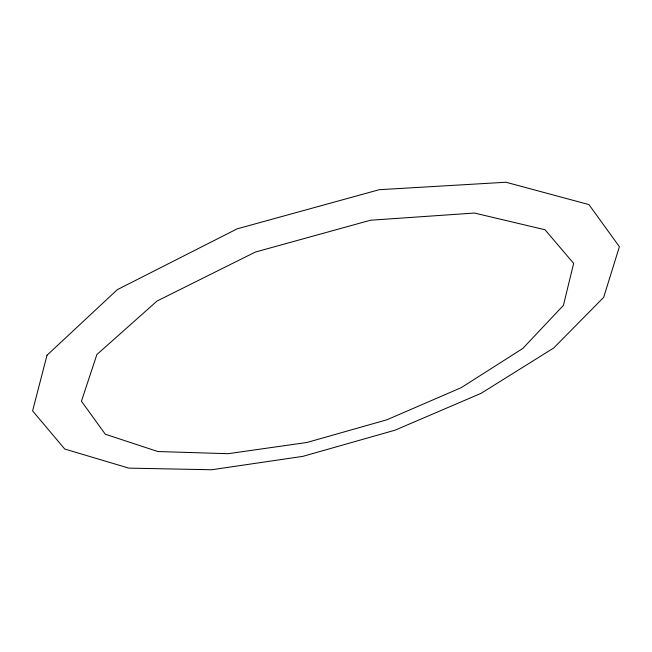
<?xml version="1.0" encoding="UTF-8"?>
<svg xmlns="http://www.w3.org/2000/svg" width="652" height="652" viewBox="0 0 652 652"><rect width="100%" height="100%" fill="white"/><g stroke="black" fill="none" stroke-linecap="round" stroke-linejoin="round"><path stroke-width="0.98" d="M573.654 263.4L563.409 305.364L522.798 348.453L461.2 387.679L386.872 419.798L306.921 442.472L228.078 453.702L157.833 451.526L105.314 434.232L81.435 401.184L96.887 354.533L157.083 301.004L255.348 252.063L370.532 220.221L474.444 213.041L545.007 229.748L573.654 263.4M47.009 355.242L32.6 410.899L64.744 449.032L128.851 468.128L211.647 469.758L302.952 456.343L395.022 430.19L481.07 393.343L553.711 348.005L603.679 297.353L619.4 246.709L588.927 204.589L505.976 182.242L379.268 189.699L237.141 228.844L117.311 289.667L47.009 355.242"/></g></svg>
